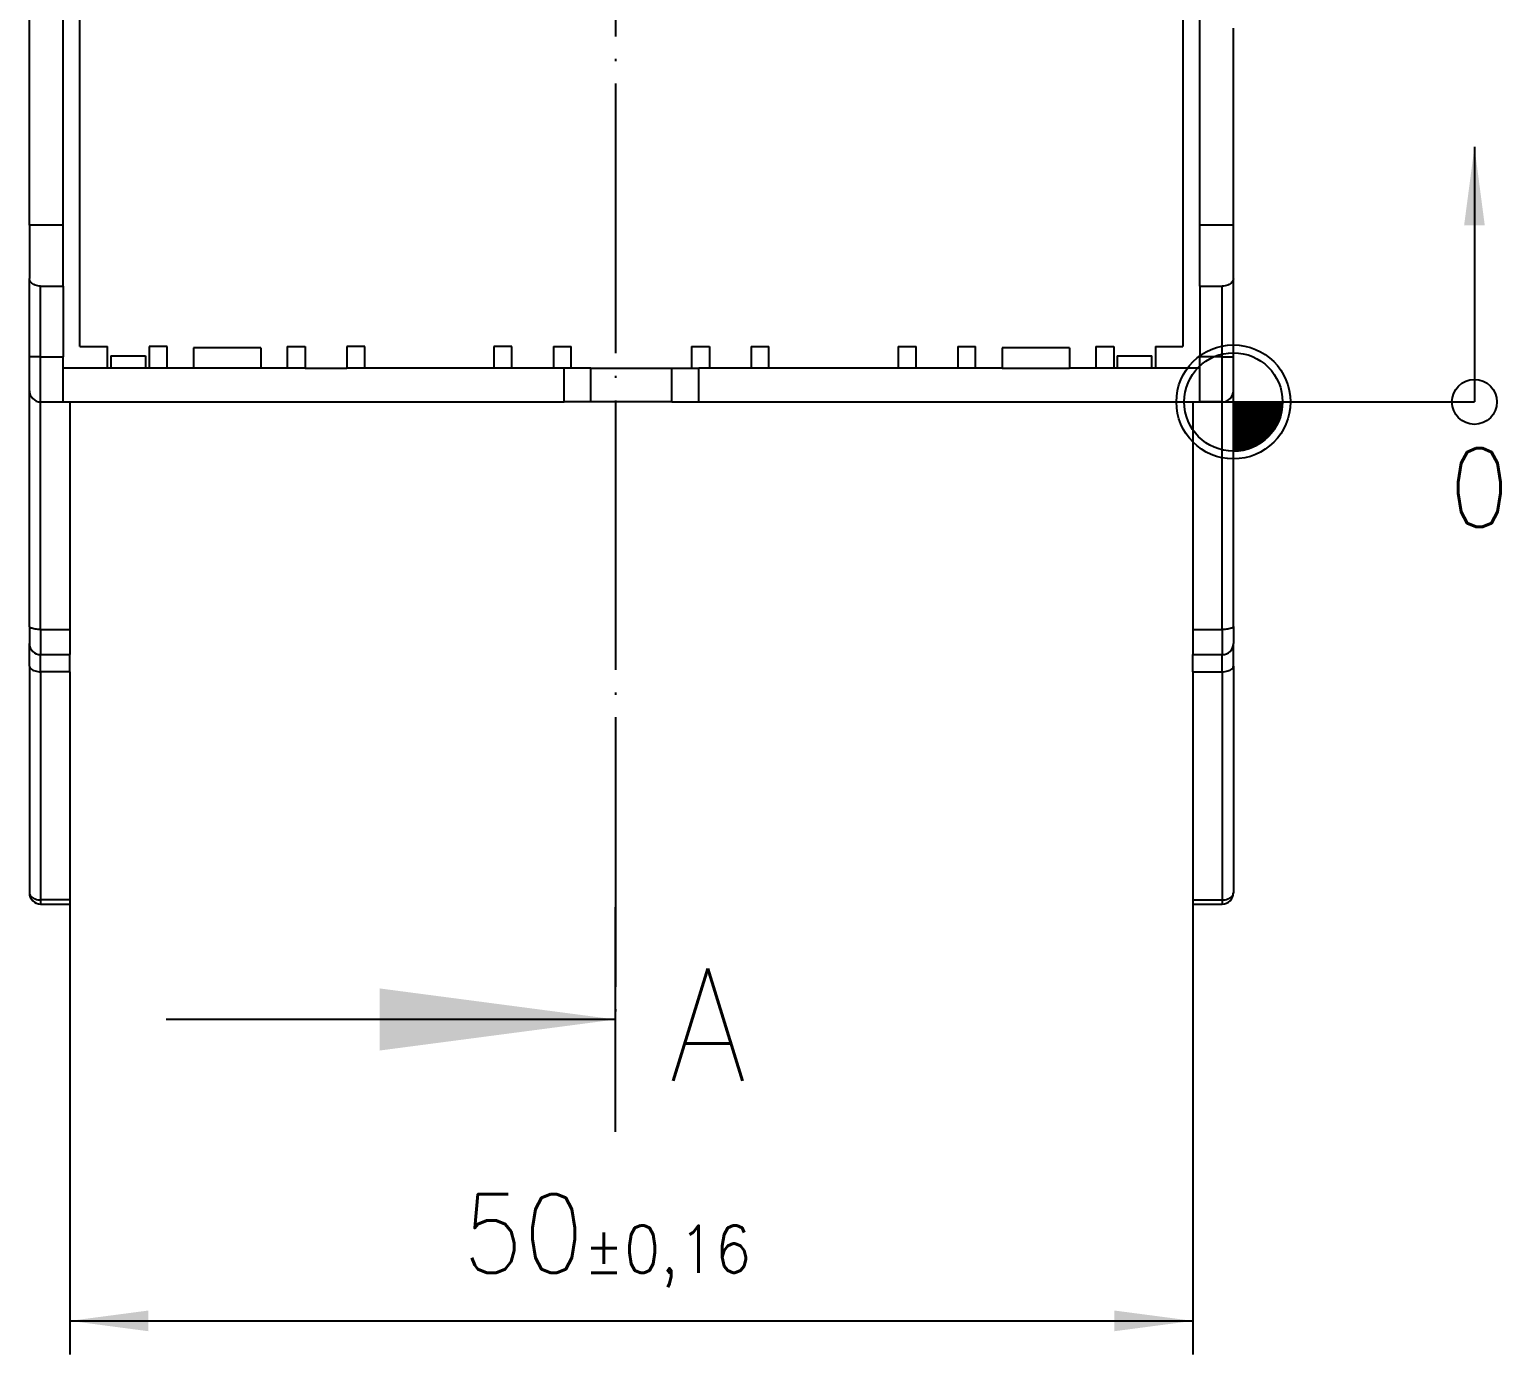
# Model space of a CAD drawing. Header units: millimetres. Extents: x -237 to 357, y 207 to 627.
# Drawn here: x -46.5 to 19, y 291.1 to 350.1 of the extents above; entities that cross this region are included whole.
import ezdxf

# ---------------------------------------------------------------- set-up
doc = ezdxf.new("R2010")
doc.units = ezdxf.units.MM
doc.linetypes.add('DOT_CENTER', pattern=[14, 12, -1, 0, -1])
doc.layers.add('1', color=7, linetype='Continuous')
doc.styles.add('CONVERTER_11', font='txt.shx', dxfattribs={"width": 0.9})
doc.dimstyles.new('ME10_DIM_14', dxfattribs={"dimtxt": 3.5, "dimasz": 3.5, "dimexe": 1.5, "dimexo": 0, "dimgap": 1.5, "dimtad": 1, "dimdsep": 46, "dimtxsty": 'CONVERTER_11', "dimsah": 1, "dimcen": 0.09, "dimclrd": 2, "dimclre": 2, "dimclrt": 3, "dimadec": 0, "dimazin": 0, "dimtol": 1, "dimtfac": 0.6, "dimtdec": 0, "dimtix": 1, "dimtmove": 0, "dimatfit": 3, "dimfxl": 1, "dimtolj": 1, "dimtzin": 0, "dimarcsym": 0})
doc.dimstyles.get("Standard").update_dxf_attribs({"dimtxt": 0.18, "dimasz": 0.18, "dimexe": 0.18, "dimexo": 0.0625, "dimgap": 0.09, "dimtad": 0, "dimtih": 1, "dimtoh": 1, "dimdec": 4, "dimzin": 0, "dimdsep": 46, "dimtxsty": 'Standard', "dimcen": 0.09, "dimadec": 0, "dimazin": 0, "dimtfac": 1, "dimtdec": 4, "dimtofl": 0, "dimtmove": 0, "dimatfit": 3, "dimfxl": 1, "dimtolj": 1, "dimtzin": 0, "dimarcsym": 0})
pattern_1 = [(45, (0, 0), (-0.001767766953, 0.001767766953), [])]

# ---------------------------------------------------------------- blocks, each defined once
blk = doc.blocks.new('BC___marking_area__19', base_point=(-46.491, 313.15))
at = {"color": 7, "linetype": 'Continuous'}
for p, q in [((-46.491, 349.718), (-46.491, 350.806)), ((-46.491, 349.568), (-46.491, 349.718)), ((-46.491, 349.418), (-46.491, 349.568)), ((-46.491, 349.343), (-46.491, 349.418)), ((-46.491, 349.306), (-46.491, 349.343)), ((-46.491, 349.193), (-46.491, 349.306)), ((-46.491, 349.006), (-46.491, 349.193)), ((-46.491, 348.893), (-46.491, 349.006)), ((-46.491, 348.856), (-46.491, 348.893)), ((-46.491, 348.631), (-46.491, 348.856)), ((-46.491, 348.593), (-46.491, 348.631)), ((-46.491, 348.481), (-46.491, 348.593)), ((-46.491, 348.293), (-46.491, 348.481)), ((-46.491, 348.181), (-46.491, 348.293)), ((-46.491, 348.143), (-46.491, 348.181)), ((-46.491, 348.068), (-46.491, 348.143)), ((-46.491, 347.918), (-46.491, 348.068)), ((-46.491, 344.093), (-46.491, 347.918)), ((-46.491, 343.981), (-46.491, 344.093)), ((-46.491, 343.831), (-46.491, 343.981)), ((-46.491, 343.793), (-46.491, 343.831)), ((-46.491, 343.756), (-46.491, 343.793)), ((-46.491, 343.718), (-46.491, 343.756)), ((-46.491, 343.643), (-46.491, 343.718)), ((-46.491, 343.606), (-46.491, 343.643)), ((-46.491, 343.456), (-46.491, 343.606)), ((-46.491, 343.306), (-46.491, 343.456)), ((-46.491, 343.268), (-46.491, 343.306)), ((-46.491, 343.193), (-46.491, 343.268)), ((-46.491, 343.081), (-46.491, 343.193)), ((-46.491, 343.043), (-46.491, 343.081)), ((-46.491, 342.968), (-46.491, 343.043)), ((-46.491, 342.931), (-46.491, 342.968)), ((-46.491, 342.818), (-46.491, 342.931)), ((-46.491, 342.743), (-46.491, 342.818)), ((-46.491, 342.706), (-46.491, 342.743)), ((-46.491, 342.668), (-46.491, 342.706)), ((-46.491, 342.631), (-46.491, 342.668)), ((-46.491, 342.593), (-46.491, 342.631)), ((-46.491, 342.481), (-46.491, 342.593)), ((-46.491, 341.375), (-46.491, 342.481)), ((-46.491, 341.375), (-46.491, 341.131)), ((-46.491, 341.131), (-46.491, 341.056)), ((-46.491, 341.056), (-46.491, 340.906)), ((-46.491, 340.906), (-46.491, 340.756)), ((-46.491, 340.756), (-46.491, 340.643)), ((-46.491, 340.643), (-46.491, 340.493)), ((-46.491, 340.493), (-46.491, 339.668)), ((-46.491, 339.668), (-46.491, 339.518)), ((-46.491, 339.518), (-46.491, 339.368)), ((-46.491, 339.368), (-46.491, 339.293)), ((-46.491, 339.293), (-46.491, 339.256)), ((-46.491, 339.256), (-46.491, 339.143)), ((-46.491, 339.143), (-46.491, 339)), ((-46.491, 338.956), (-46.491, 339)), ((-46.491, 338.843), (-46.491, 338.956)), ((-46.491, 338.806), (-46.491, 338.843)), ((-46.491, 338.581), (-46.491, 338.806)), ((-46.491, 338.543), (-46.491, 338.581)), ((-46.491, 338.431), (-46.491, 338.543)), ((-46.491, 338.243), (-46.491, 338.431)), ((-46.491, 338.131), (-46.491, 338.243)), ((-46.491, 338.093), (-46.491, 338.131)), ((-46.491, 338.018), (-46.491, 338.093)), ((-46.491, 337.868), (-46.491, 338.018)), ((-46.491, 337.718), (-46.491, 337.868)), ((-46.491, 336.968), (-46.491, 337.718)), ((-46.491, 336.856), (-46.491, 336.968)), ((-46.491, 336.706), (-46.491, 336.856)), ((-46.491, 336.668), (-46.491, 336.706)), ((-46.491, 336.631), (-46.491, 336.668)), ((-46.491, 336.593), (-46.491, 336.631)), ((-46.491, 336.518), (-46.491, 336.593)), ((-46.491, 336.481), (-46.491, 336.518)), ((-46.491, 336.331), (-46.491, 336.481)), ((-46.491, 336.181), (-46.491, 336.331)), ((-46.491, 336.143), (-46.491, 336.181)), ((-46.491, 336.068), (-46.491, 336.143)), ((-46.491, 335.956), (-46.491, 336.068)), ((-46.491, 335.918), (-46.491, 335.956)), ((-46.491, 335.843), (-46.491, 335.918)), ((-46.491, 335.806), (-46.491, 335.843)), ((-46.491, 335.693), (-46.491, 335.806)), ((-46.491, 335.618), (-46.491, 335.693)), ((-46.491, 335.581), (-46.491, 335.618)), ((-46.491, 335.543), (-46.491, 335.581)), ((-46.491, 335.506), (-46.491, 335.543)), ((-46.491, 335.5), (-46.491, 335.506)), ((-46.491, 335.468), (-46.491, 335.5)), ((-46.491, 335.356), (-46.491, 335.468)), ((-46.491, 334), (-46.491, 335.356)), ((-46.491, 324.25), (-46.491, 334)), ((-46.491, 323.498), (-46.491, 324.25)), ((-46.491, 323.498), (-46.491, 322.75)), ((-46.491, 322.476), (-46.491, 322.75)), ((-46.491, 321.736), (-46.491, 322.476)), ((-46.491, 321.736), (-46.491, 313.15))]:
    blk.add_line(p, q, dxfattribs=at)
blk = doc.blocks.new('BC___marking_area_1__20', base_point=(7.109, 313.15))
at = {"color": 7, "linetype": 'Continuous'}
for p, q in [((7.109, 349.982), (7.109, 350.132)), ((7.109, 349.907), (7.109, 349.982)), ((7.109, 349.494), (7.109, 349.907)), ((7.109, 349.457), (7.109, 349.494)), ((7.109, 349.344), (7.109, 349.457)), ((7.109, 349.232), (7.109, 349.344)), ((7.109, 349.044), (7.109, 349.232)), ((7.109, 348.894), (7.109, 349.044)), ((7.109, 348.744), (7.109, 348.894)), ((7.109, 348.669), (7.109, 348.744)), ((7.109, 341.394), (7.109, 348.669)), ((7.109, 341.375), (7.109, 341.394)), ((7.109, 341.282), (7.109, 341.375)), ((7.109, 341.094), (7.109, 341.282)), ((7.109, 341.057), (7.109, 341.094)), ((7.109, 340.944), (7.109, 341.057)), ((7.109, 340.869), (7.109, 340.944)), ((7.109, 340.832), (7.109, 340.869)), ((7.109, 340.719), (7.109, 340.832)), ((7.109, 340.682), (7.109, 340.719)), ((7.109, 340.457), (7.109, 340.682)), ((7.109, 340.232), (7.109, 340.457)), ((7.109, 340.007), (7.109, 340.232)), ((7.109, 339.782), (7.109, 340.007)), ((7.109, 339.557), (7.109, 339.782)), ((7.109, 339.519), (7.109, 339.557)), ((7.109, 339.444), (7.109, 339.519)), ((7.109, 339.369), (7.109, 339.444)), ((7.109, 339.332), (7.109, 339.369)), ((7.109, 339.219), (7.109, 339.332)), ((7.109, 339.144), (7.109, 339.219)), ((7.109, 339.107), (7.109, 339.144)), ((7.109, 339), (7.109, 339.107)), ((7.109, 338.994), (7.109, 339)), ((7.109, 338.844), (7.109, 338.994)), ((7.109, 338.732), (7.109, 338.844)), ((7.109, 338.019), (7.109, 338.732)), ((7.109, 337.907), (7.109, 338.019)), ((7.109, 337.757), (7.109, 337.907)), ((7.109, 337.719), (7.109, 337.757)), ((7.109, 337.682), (7.109, 337.719)), ((7.109, 337.644), (7.109, 337.682)), ((7.109, 337.607), (7.109, 337.644)), ((7.109, 337.532), (7.109, 337.607)), ((7.109, 337.494), (7.109, 337.532)), ((7.109, 337.419), (7.109, 337.494)), ((7.109, 337.344), (7.109, 337.419)), ((7.109, 337.307), (7.109, 337.344)), ((7.109, 337.194), (7.109, 337.307)), ((7.109, 337.157), (7.109, 337.194)), ((7.109, 336.182), (7.109, 337.157)), ((7.109, 335.5), (7.109, 336.182)), ((7.109, 334), (7.109, 335.5)), ((7.109, 324.25), (7.109, 334)), ((7.109, 323.498), (7.109, 324.25)), ((7.109, 323.498), (7.109, 322.75)), ((7.109, 322.476), (7.109, 322.75)), ((7.109, 321.736), (7.109, 322.476)), ((7.109, 321.736), (7.109, 313.15))]:
    blk.add_line(p, q, dxfattribs=at)
blk = doc.blocks.new('BC_53_6_GEH-OT_U22_H_Select__00384165__21', base_point=(-46.543, 311.098))
at = {"color": 7, "linetype": 'Continuous'}
for p, q in [((-44.241, 335.964), (-44.241, 376.036)), ((4.859, 376.036), (4.859, 335.964)), ((-44.991, 341.375), (-44.991, 370.625)), ((5.609, 341.375), (5.609, 370.625)), ((-46.491, 349.718), (-46.491, 350.806)), ((7.109, 349.982), (7.109, 350.132)), ((7.109, 349.907), (7.109, 349.982)), ((7.109, 349.494), (7.109, 349.907)), ((-46.491, 349.568), (-46.491, 349.718)), ((-46.491, 349.418), (-46.491, 349.568)), ((-46.491, 349.343), (-46.491, 349.418)), ((-46.491, 349.306), (-46.491, 349.343)), ((-46.491, 349.193), (-46.491, 349.306)), ((-46.491, 349.006), (-46.491, 349.193)), ((7.109, 349.457), (7.109, 349.494)), ((7.109, 349.344), (7.109, 349.457)), ((7.109, 349.232), (7.109, 349.344)), ((7.109, 349.044), (7.109, 349.232)), ((-46.491, 348.893), (-46.491, 349.006)), ((-46.491, 348.856), (-46.491, 348.893)), ((-46.491, 348.631), (-46.491, 348.856)), ((-46.491, 348.593), (-46.491, 348.631)), ((-46.491, 348.481), (-46.491, 348.593)), ((-46.491, 348.293), (-46.491, 348.481)), ((7.109, 348.894), (7.109, 349.044)), ((7.109, 348.744), (7.109, 348.894)), ((7.109, 348.669), (7.109, 348.744)), ((7.109, 341.394), (7.109, 348.669)), ((-46.491, 348.181), (-46.491, 348.293)), ((-46.491, 348.143), (-46.491, 348.181)), ((-46.491, 348.068), (-46.491, 348.143)), ((-46.491, 347.918), (-46.491, 348.068)), ((-46.491, 344.093), (-46.491, 347.918)), ((-46.491, 343.981), (-46.491, 344.093)), ((-46.491, 343.831), (-46.491, 343.981)), ((-46.491, 343.793), (-46.491, 343.831)), ((-46.491, 343.756), (-46.491, 343.793)), ((-46.491, 343.718), (-46.491, 343.756)), ((-46.491, 343.643), (-46.491, 343.718)), ((-46.491, 343.606), (-46.491, 343.643)), ((-46.491, 343.456), (-46.491, 343.606)), ((-46.491, 343.306), (-46.491, 343.456)), ((-46.491, 343.268), (-46.491, 343.306)), ((-46.491, 343.193), (-46.491, 343.268)), ((-46.491, 343.081), (-46.491, 343.193)), ((-46.491, 343.043), (-46.491, 343.081)), ((-46.491, 342.968), (-46.491, 343.043)), ((-46.491, 342.931), (-46.491, 342.968)), ((-46.491, 342.818), (-46.491, 342.931)), ((-46.491, 342.743), (-46.491, 342.818)), ((-46.491, 342.706), (-46.491, 342.743)), ((-46.491, 342.668), (-46.491, 342.706)), ((-46.491, 342.631), (-46.491, 342.668)), ((-46.491, 342.593), (-46.491, 342.631)), ((-46.491, 342.481), (-46.491, 342.593)), ((-46.491, 341.375), (-46.491, 342.481)), ((-46.491, 341.375), (-46.491, 341.131)), ((-44.991, 341.375), (-46.491, 341.375)), ((-44.991, 338.65), (-44.991, 341.375)), ((5.609, 338.65), (5.609, 341.375)), ((7.109, 341.375), (5.609, 341.375)), ((7.109, 341.375), (7.109, 341.394)), ((7.109, 341.282), (7.109, 341.375)), ((7.109, 341.094), (7.109, 341.282)), ((-46.491, 341.131), (-46.491, 341.056)), ((-46.491, 341.056), (-46.491, 340.906)), ((-46.491, 340.906), (-46.491, 340.756)), ((-46.491, 340.756), (-46.491, 340.643)), ((-46.491, 340.643), (-46.491, 340.493)), ((7.109, 341.057), (7.109, 341.094)), ((7.109, 340.944), (7.109, 341.057)), ((7.109, 340.869), (7.109, 340.944)), ((7.109, 340.832), (7.109, 340.869)), ((7.109, 340.719), (7.109, 340.832)), ((7.109, 340.682), (7.109, 340.719)), ((7.109, 340.457), (7.109, 340.682)), ((-46.491, 340.493), (-46.491, 339.668)), ((7.109, 340.232), (7.109, 340.457)), ((7.109, 340.007), (7.109, 340.232)), ((7.109, 339.782), (7.109, 340.007)), ((-46.491, 339.668), (-46.491, 339.518)), ((-46.491, 339.518), (-46.491, 339.368)), ((-46.491, 339.368), (-46.491, 339.293)), ((-46.491, 339.293), (-46.491, 339.256)), ((7.109, 339.557), (7.109, 339.782)), ((7.109, 339.519), (7.109, 339.557)), ((7.109, 339.444), (7.109, 339.519)), ((7.109, 339.369), (7.109, 339.444)), ((7.109, 339.332), (7.109, 339.369)), ((7.109, 339.219), (7.109, 339.332)), ((-46.491, 339.256), (-46.491, 339.143)), ((-46.491, 339.143), (-46.491, 339)), ((-46.491, 338.956), (-46.491, 339)), ((-46.491, 338.843), (-46.491, 338.956)), ((-46.491, 338.806), (-46.491, 338.843)), ((-46.491, 338.581), (-46.491, 338.806)), ((-45.991, 338.65), (-44.991, 338.65)), ((-44.991, 338.65), (-44.991, 335.5)), ((5.609, 338.65), (5.609, 335.5)), ((5.609, 338.65), (6.609, 338.65)), ((7.109, 339.144), (7.109, 339.219)), ((7.109, 339.107), (7.109, 339.144)), ((7.109, 339), (7.109, 339.107)), ((7.109, 338.994), (7.109, 339)), ((7.109, 338.844), (7.109, 338.994)), ((7.109, 338.732), (7.109, 338.844)), ((7.109, 338.019), (7.109, 338.732)), ((-46.491, 338.543), (-46.491, 338.581)), ((-46.491, 338.431), (-46.491, 338.543)), ((-46.491, 338.243), (-46.491, 338.431)), ((-46.491, 338.131), (-46.491, 338.243)), ((-46.491, 338.093), (-46.491, 338.131)), ((-46.491, 338.018), (-46.491, 338.093)), ((-46.491, 337.868), (-46.491, 338.018)), ((7.109, 337.907), (7.109, 338.019)), ((-46.491, 337.718), (-46.491, 337.868)), ((-46.491, 336.968), (-46.491, 337.718)), ((7.109, 337.757), (7.109, 337.907)), ((7.109, 337.719), (7.109, 337.757)), ((7.109, 337.682), (7.109, 337.719)), ((7.109, 337.644), (7.109, 337.682)), ((7.109, 337.607), (7.109, 337.644)), ((7.109, 337.532), (7.109, 337.607)), ((7.109, 337.494), (7.109, 337.532)), ((7.109, 337.419), (7.109, 337.494)), ((7.109, 337.344), (7.109, 337.419)), ((7.109, 337.307), (7.109, 337.344)), ((7.109, 337.194), (7.109, 337.307)), ((-46.491, 336.856), (-46.491, 336.968)), ((-46.491, 336.706), (-46.491, 336.856)), ((-46.491, 336.668), (-46.491, 336.706)), ((-46.491, 336.631), (-46.491, 336.668)), ((7.109, 337.157), (7.109, 337.194)), ((7.109, 336.182), (7.109, 337.157)), ((-46.491, 336.593), (-46.491, 336.631)), ((-46.491, 336.518), (-46.491, 336.593)), ((-46.491, 336.481), (-46.491, 336.518)), ((-46.491, 336.331), (-46.491, 336.481)), ((-46.491, 336.181), (-46.491, 336.331)), ((-46.491, 336.143), (-46.491, 336.181)), ((-46.491, 336.068), (-46.491, 336.143)), ((-46.491, 335.956), (-46.491, 336.068)), ((7.109, 335.5), (7.109, 336.182)), ((-46.491, 335.918), (-46.491, 335.956)), ((-46.491, 335.843), (-46.491, 335.918)), ((-46.491, 335.806), (-46.491, 335.843)), ((-46.491, 335.693), (-46.491, 335.806)), ((-46.491, 335.618), (-46.491, 335.693)), ((-46.491, 335.581), (-46.491, 335.618)), ((-46.491, 335.543), (-46.491, 335.581)), ((-46.491, 335.506), (-46.491, 335.543)), ((-46.491, 335.5), (-46.491, 335.506)), ((-46.491, 335.468), (-46.491, 335.5)), ((-46.491, 335.356), (-46.491, 335.468)), ((-46.491, 334), (-46.491, 335.356)), ((-44.991, 335), (-44.991, 335.5)), ((-44.241, 335.964), (-43.016, 335.964)), ((-43.016, 335), (-43.016, 335.964)), ((-42.866, 335.55), (-41.316, 335.55)), ((-42.866, 335.55), (-42.866, 335)), ((-41.316, 335.55), (-41.316, 335)), ((-40.366, 335.964), (-41.166, 335.964)), ((-41.166, 335.964), (-41.166, 335)), ((-40.366, 335), (-40.366, 335.964)), ((-39.191, 335.9), (-39.191, 335)), ((-36.191, 335.9), (-39.191, 335.9)), ((-36.191, 335.9), (-36.191, 335)), ((-35.016, 335.964), (-35.016, 335)), ((-35.016, 335.964), (-34.216, 335.964)), ((-34.216, 335.964), (-34.216, 335)), ((-32.366, 335.964), (-32.366, 335)), ((-31.566, 335.964), (-32.366, 335.964)), ((-31.566, 335), (-31.566, 335.964)), ((-25.816, 335.964), (-25.816, 335)), ((-25.016, 335.964), (-25.816, 335.964)), ((-25.016, 335), (-25.016, 335.964)), ((-23.166, 335.964), (-23.166, 335)), ((-23.166, 335.964), (-22.366, 335.964)), ((-22.366, 335), (-22.366, 335.964)), ((-17.016, 335.964), (-17.016, 335)), ((-17.016, 335.964), (-16.216, 335.964)), ((-16.216, 335.964), (-16.216, 335)), ((-14.366, 335.964), (-14.366, 335)), ((-14.366, 335.964), (-13.566, 335.964)), ((-13.566, 335), (-13.566, 335.964)), ((-7.816, 335.964), (-7.016, 335.964)), ((-7.816, 335.964), (-7.816, 335)), ((-7.016, 335), (-7.016, 335.964)), ((-5.166, 335.964), (-4.366, 335.964)), ((-5.166, 335.964), (-5.166, 335)), ((-4.366, 335), (-4.366, 335.964)), ((-3.191, 335.9), (-3.191, 335)), ((-0.191, 335.9), (-3.191, 335.9)), ((-0.191, 335.9), (-0.191, 335)), ((0.984, 335.964), (1.784, 335.964)), ((0.984, 335.964), (0.984, 335)), ((1.784, 335.964), (1.784, 335)), ((1.934, 335.55), (3.484, 335.55)), ((1.934, 335.55), (1.934, 335)), ((3.484, 335), (3.484, 335.55)), ((3.634, 335.964), (4.859, 335.964)), ((3.634, 335.964), (3.634, 335)), ((5.609, 335), (5.609, 335.5)), ((7.109, 334), (7.109, 335.5)), ((-43.016, 335), (-44.991, 335)), ((-44.991, 333.5), (-44.991, 335)), ((-42.866, 335), (-43.016, 335)), ((-41.316, 335), (-42.866, 335)), ((-41.166, 335), (-41.316, 335)), ((-40.366, 335), (-41.166, 335)), ((-39.191, 335), (-40.366, 335)), ((-36.191, 335), (-39.191, 335)), ((-35.016, 335), (-36.191, 335)), ((-34.216, 335), (-35.016, 335)), ((-34.216, 335), (-32.366, 335)), ((-31.566, 335), (-32.366, 335)), ((-25.816, 335), (-31.566, 335)), ((-25.016, 335), (-25.816, 335)), ((-23.166, 335), (-25.016, 335)), ((-22.691, 335), (-23.166, 335)), ((-22.691, 333.5), (-22.691, 335)), ((-22.366, 335), (-22.691, 335)), ((-21.491, 335), (-22.366, 335)), ((-21.491, 335), (-17.891, 335)), ((-17.891, 335), (-17.016, 335)), ((-17.016, 335), (-16.691, 335)), ((-16.216, 335), (-16.691, 335)), ((-16.691, 333.5), (-16.691, 335)), ((-14.366, 335), (-16.216, 335)), ((-13.566, 335), (-14.366, 335)), ((-7.816, 335), (-13.566, 335)), ((-7.016, 335), (-7.816, 335)), ((-5.166, 335), (-7.016, 335)), ((-4.366, 335), (-5.166, 335)), ((-3.191, 335), (-4.366, 335)), ((-3.191, 335), (-0.191, 335)), ((0.984, 335), (-0.191, 335)), ((1.784, 335), (0.984, 335)), ((1.934, 335), (1.784, 335)), ((3.484, 335), (1.934, 335)), ((3.634, 335), (3.484, 335)), ((5.609, 335), (3.634, 335)), ((5.609, 333.5), (5.609, 335)), ((-46.491, 324.25), (-46.491, 334)), ((-45.991, 333.5), (-44.991, 333.5)), ((-44.991, 333.5), (-44.691, 333.5)), ((-44.691, 333.5), (-22.691, 333.5)), ((-44.691, 333.5), (-44.691, 323.373)), ((-21.491, 333.5), (-22.691, 333.5)), ((-17.891, 333.5), (-21.491, 333.5)), ((-17.891, 333.5), (-16.691, 333.5)), ((-16.691, 333.5), (5.309, 333.5)), ((5.309, 333.5), (5.609, 333.5)), ((5.309, 333.5), (5.309, 323.373)), ((6.609, 333.5), (5.609, 333.5)), ((7.109, 324.25), (7.109, 334)), ((-46.491, 323.498), (-46.491, 324.25)), ((7.109, 323.498), (7.109, 324.25)), ((-46.491, 323.498), (-46.491, 322.75)), ((-44.691, 323.373), (-44.691, 322.25)), ((5.309, 323.373), (5.309, 322.25)), ((7.109, 323.498), (7.109, 322.75)), ((-46.491, 322.476), (-46.491, 322.75)), ((-46.491, 321.736), (-46.491, 322.476)), ((-45.991, 322.25), (-44.691, 322.25)), ((-44.691, 321.49), (-44.691, 322.25)), ((5.309, 321.49), (5.309, 322.25)), ((5.309, 322.25), (6.609, 322.25)), ((7.109, 322.476), (7.109, 322.75)), ((7.109, 321.736), (7.109, 322.476)), ((-46.491, 321.736), (-46.491, 313.15)), ((7.109, 321.736), (7.109, 313.15)), ((-44.691, 321.49), (-44.691, 311.331)), ((5.309, 321.49), (5.309, 311.331)), ((-46.491, 313.15), (-46.491, 311.65)), ((7.109, 313.15), (7.109, 311.65)), ((-45.991, 311.15), (-44.691, 311.15)), ((-44.691, 311.331), (-44.691, 311.15)), ((5.309, 311.331), (5.309, 311.15)), ((5.309, 311.15), (6.609, 311.15))]:
    blk.add_line(p, q, dxfattribs=at)
at = {"color": 2, "linetype": 'Continuous'}
for p, q in [((-45.991, 335.5), (-45.991, 338.65)), ((6.609, 335.5), (6.609, 338.65)), ((-45.991, 335.5), (-46.491, 335.5)), ((-45.991, 333.5), (-45.991, 335.5)), ((-45.991, 335.5), (-44.991, 335.5)), ((6.609, 335.5), (5.609, 335.5)), ((6.609, 333.5), (6.609, 335.5)), ((6.609, 335.5), (7.109, 335.5)), ((-21.491, 333.5), (-21.491, 335)), ((-17.891, 333.5), (-17.891, 335)), ((-45.991, 323.373), (-45.991, 333.5)), ((6.609, 323.373), (6.609, 333.5)), ((-45.991, 323.373), (-44.691, 323.373)), ((-45.991, 323.373), (-45.991, 322.25)), ((5.309, 323.373), (6.609, 323.373)), ((6.609, 323.373), (6.609, 322.25)), ((-45.991, 321.49), (-45.991, 322.25)), ((6.609, 321.49), (6.609, 322.25)), ((-44.691, 321.49), (-45.991, 321.49)), ((-45.991, 321.49), (-45.991, 311.331)), ((5.309, 321.49), (6.609, 321.49)), ((6.609, 321.49), (6.609, 311.331)), ((-44.691, 311.331), (-45.991, 311.331)), ((-45.991, 311.331), (-45.991, 311.15)), ((5.309, 311.331), (6.609, 311.331)), ((6.609, 311.331), (6.609, 311.15))]:
    blk.add_line(p, q, dxfattribs=at)
at = {"color": 7, "linetype": 'Continuous'}
for centre, start, end in [((-45.991, 334), 180, 270), ((6.609, 334), 270, 0), ((-45.991, 322.75), 180, 270), ((6.609, 322.75), 270, 0), ((-45.991, 311.65), 180, 270), ((6.609, 311.65), 270, 0)]:
    blk.add_arc(centre, 0.5, start, end, dxfattribs=at)
for points, knots in [([(-45.991, 338.65), (-46.034, 338.652), (-46.119, 338.657), (-46.24, 338.692), (-46.344, 338.747), (-46.425, 338.819), (-46.48, 338.905), (-46.487, 338.969), (-46.491, 339)], [0, 0, 0, 0, 0.1299582, 0.2555183, 0.3730721, 0.4806422, 0.5787485, 0.6709497, 0.6709497, 0.6709497, 0.6709497]), ([(7.109, 339), (7.106, 338.969), (7.099, 338.905), (7.044, 338.819), (6.963, 338.747), (6.858, 338.692), (6.738, 338.657), (6.653, 338.652), (6.609, 338.65)], [0, 0, 0, 0, 0.0922013, 0.1903076, 0.2978777, 0.4154314, 0.5409915, 0.6709497, 0.6709497, 0.6709497, 0.6709497])]:
    blk.add_open_spline(points, degree=3, knots=knots, dxfattribs=at)
at = {"color": 2, "linetype": 'Continuous'}
for points, knots in [([(-45.991, 323.373), (-46.034, 323.373), (-46.118, 323.375), (-46.236, 323.387), (-46.338, 323.406), (-46.415, 323.431), (-46.474, 323.457), (-46.486, 323.487), (-46.491, 323.498)], [0, 0, 0, 0, 0.1294804, 0.2507238, 0.3561887, 0.4398092, 0.4982496, 0.5349925, 0.5349925, 0.5349925, 0.5349925]), ([(7.109, 323.498), (7.105, 323.487), (7.092, 323.457), (7.034, 323.431), (6.957, 323.406), (6.854, 323.387), (6.736, 323.375), (6.652, 323.373), (6.609, 323.373)], [0, 0, 0, 0, 0.036743, 0.0951833, 0.1788038, 0.2842687, 0.4055121, 0.5349925, 0.5349925, 0.5349925, 0.5349925]), ([(-46.491, 321.736), (-46.487, 321.714), (-46.479, 321.666), (-46.421, 321.606), (-46.341, 321.556), (-46.237, 321.519), (-46.118, 321.494), (-46.034, 321.491), (-45.991, 321.49)], [0, 0, 0, 0, 0.0660354, 0.1436856, 0.2381322, 0.3488475, 0.4719267, 0.6016085, 0.6016085, 0.6016085, 0.6016085]), ([(6.609, 321.49), (6.653, 321.491), (6.737, 321.494), (6.856, 321.519), (6.96, 321.556), (7.04, 321.606), (7.097, 321.666), (7.105, 321.714), (7.109, 321.736)], [0, 0, 0, 0, 0.1296818, 0.252761, 0.3634764, 0.457923, 0.5355731, 0.6016085, 0.6016085, 0.6016085, 0.6016085]), ([(-46.491, 311.65), (-46.487, 311.622), (-46.48, 311.563), (-46.424, 311.484), (-46.343, 311.419), (-46.239, 311.369), (-46.119, 311.337), (-46.034, 311.333), (-45.991, 311.331)], [0, 0, 0, 0, 0.0843192, 0.1760616, 0.2794077, 0.3947087, 0.5194407, 0.6493061, 0.6493061, 0.6493061, 0.6493061]), ([(6.609, 311.331), (6.653, 311.333), (6.738, 311.337), (6.858, 311.369), (6.962, 311.419), (7.043, 311.484), (7.098, 311.563), (7.106, 311.622), (7.109, 311.65)], [0, 0, 0, 0, 0.1298654, 0.2545973, 0.3698983, 0.4732445, 0.5649869, 0.6493061, 0.6493061, 0.6493061, 0.6493061])]:
    blk.add_open_spline(points, degree=3, knots=knots, dxfattribs=at)
blk = doc.blocks.new('BC_53_3_OT_U22_TECDOC_00386147__22', base_point=(-46.543, 311.098))
for name, p in [('BC_53_6_GEH-OT_U22_H_Select__00384165__21', (-46.543, 311.098)), ('BC___marking_area__19', (-46.491, 313.15)), ('BC___marking_area_1__20', (7.109, 313.15))]:
    blk.add_blockref(name, p)
blk = doc.blocks.new('*D63')
at = {"layer": '1', "color": 2, "linetype": 'Continuous'}
for p, q in [((-44.691, 311.331), (-44.691, 291.094)), ((5.309, 311.331), (5.309, 291.094)), ((-44.691, 292.594), (5.309, 292.594))]:
    blk.add_line(p, q, dxfattribs=at)
at = {"layer": '1', "color": 2}
for points in [[(-41.191, 293.055), (-41.191, 292.133), (-44.691, 292.594)], [(1.809, 292.133), (1.809, 293.055), (5.309, 292.594)]]:
    blk.add_solid(points, dxfattribs=at)
at = {"layer": '1', "color": 3, "insert": (-27.203, 294.094), "char_height": 3.5, "attachment_point": 7, "rotation": 0.00014, "line_spacing_factor": 0.60024, "style": 'CONVERTER_11'}
blk.add_mtext('\\C3;50\\C3;\\H2.1;±0,16', dxfattribs=at)
blk = doc.blocks.new('Werkzeugnullpunkt__17', base_point=(11.451, 336.393))
at = {"layer": '1', "linetype": 'Continuous'}
h = blk.add_hatch(dxfattribs=at)
h.set_pattern_fill('_USER', color=2, scale=0.0025, angle=45, pattern_type=0)
h.set_pattern_definition(pattern_1)
edge = h.paths.add_edge_path()
edge.add_line((7.109, 333.5), (7.109, 331.313))
edge.add_arc((7.109, 333.5), 2.187, 270, 360)
edge.add_line((9.297, 333.5), (7.109, 333.5))
h = blk.add_hatch(dxfattribs=at)
h.set_pattern_fill('_USER', color=2, scale=0.0025, angle=45, pattern_type=0)
h.set_pattern_definition(pattern_1)
edge = h.paths.add_edge_path()
edge.add_line((7.109, 331.313), (7.109, 333.5))
edge.add_line((7.109, 333.5), (9.297, 333.5))
edge.add_arc((7.109, 333.5), 2.187, 270, 360, ccw=False)
at = {"layer": '1', "color": 2, "linetype": 'Continuous'}
for p, q in [((7.109, 330.71), (7.109, 336.29)), ((7.109, 330.71), (7.109, 336.29)), ((4.062, 333.5), (10.162, 333.5)), ((7.109, 333.5), (9.297, 333.5)), ((7.109, 331.313), (7.109, 333.5)), ((7.109, 331.313), (7.109, 333.5)), ((7.109, 333.5), (9.297, 333.5)), ((7.112, 333.5), (17.84, 333.5)), ((7.109, 330.71), (7.109, 331.313)), ((7.109, 330.71), (7.109, 331.313))]:
    blk.add_line(p, q, dxfattribs=at)
for centre, radius in [((7.109, 333.5), 2.537), ((7.109, 333.5), 2.537), ((7.109, 333.5), 2.188), ((7.109, 333.5), 2.188), ((17.84, 333.5), 1)]:
    blk.add_circle(centre, radius, dxfattribs=at)
blk.add_arc((7.109, 333.5), 2.187, 270, 0, dxfattribs=at)
blk.add_arc((7.109, 333.5), 2.187, 270, 0, dxfattribs=at)
at = {"layer": '1', "color": 2}
blk.add_solid([(18.3, 341.353), (17.379, 341.353), (17.84, 344.853)], dxfattribs=at)
at = {"layer": '1', "color": 3, "style": 'CONVERTER_11', "width": 0.9}
blk.add_text('0', height=3.5, dxfattribs=at).set_placement((16.708, 327.934))
at = {"layer": '1', "color": 2, "linetype": 'Continuous', "has_arrowhead": 0}
blk.add_leader([(17.84, 344.853), (17.84, 333.5)], dimstyle='Standard', dxfattribs=at)
blk = doc.blocks.new('A-A__18', base_point=(-40.396, 291.51))
at = {"layer": '1', "color": 6, "linetype": 'DOT_CENTER'}
blk.add_line((-20.396, 404.067), (-20.396, 306.01), dxfattribs=at)
at = {"layer": '1', "color": 6}
blk.add_solid([(-30.896, 304.628), (-30.896, 307.392), (-20.396, 306.01)], dxfattribs=at)
at = {"layer": '1', "color": 6, "insert": (-16.289, 305.78), "char_height": 5, "attachment_point": 5, "line_spacing_factor": 1.320528, "style": 'CONVERTER_11'}
blk.add_mtext('A', dxfattribs=at)
at = {"layer": '1', "color": 6, "linetype": 'Continuous', "has_arrowhead": 0}
for points in [[(-20.396, 306.01), (-20.396, 311.01)], [(-20.396, 306.01), (-40.396, 306.01)], [(-20.396, 301.01), (-20.396, 306.01)]]:
    blk.add_leader(points, dimstyle='Standard', dxfattribs=at)
blk = doc.blocks.new('Vordans1__23', base_point=(-19.691, 356))
blk.add_blockref('BC_53_3_OT_U22_TECDOC_00386147__22', (-46.543, 311.098))
at = {"layer": '1'}
for name, p in [('A-A__18', (-40.396, 291.51)), ('Werkzeugnullpunkt__17', (11.451, 336.393))]:
    blk.add_blockref(name, p, dxfattribs=at)
dim = blk.add_linear_dim(base=(-44.691, 292.594), p1=(5.309, 311.331), p2=(-44.691, 311.331), dimstyle='ME10_DIM_14', dxfattribs=at)
dim.commit()
dim.dimension.update_dxf_attribs({"geometry": '*D63', "text_midpoint": (-20.396, 295.844), "text_rotation": 0.00014})

msp = doc.modelspace()

# ---------------------------------------------------------------- block references
msp.add_blockref('Vordans1__23', (-19.691, 356))

doc.saveas('drawing.dxf')
